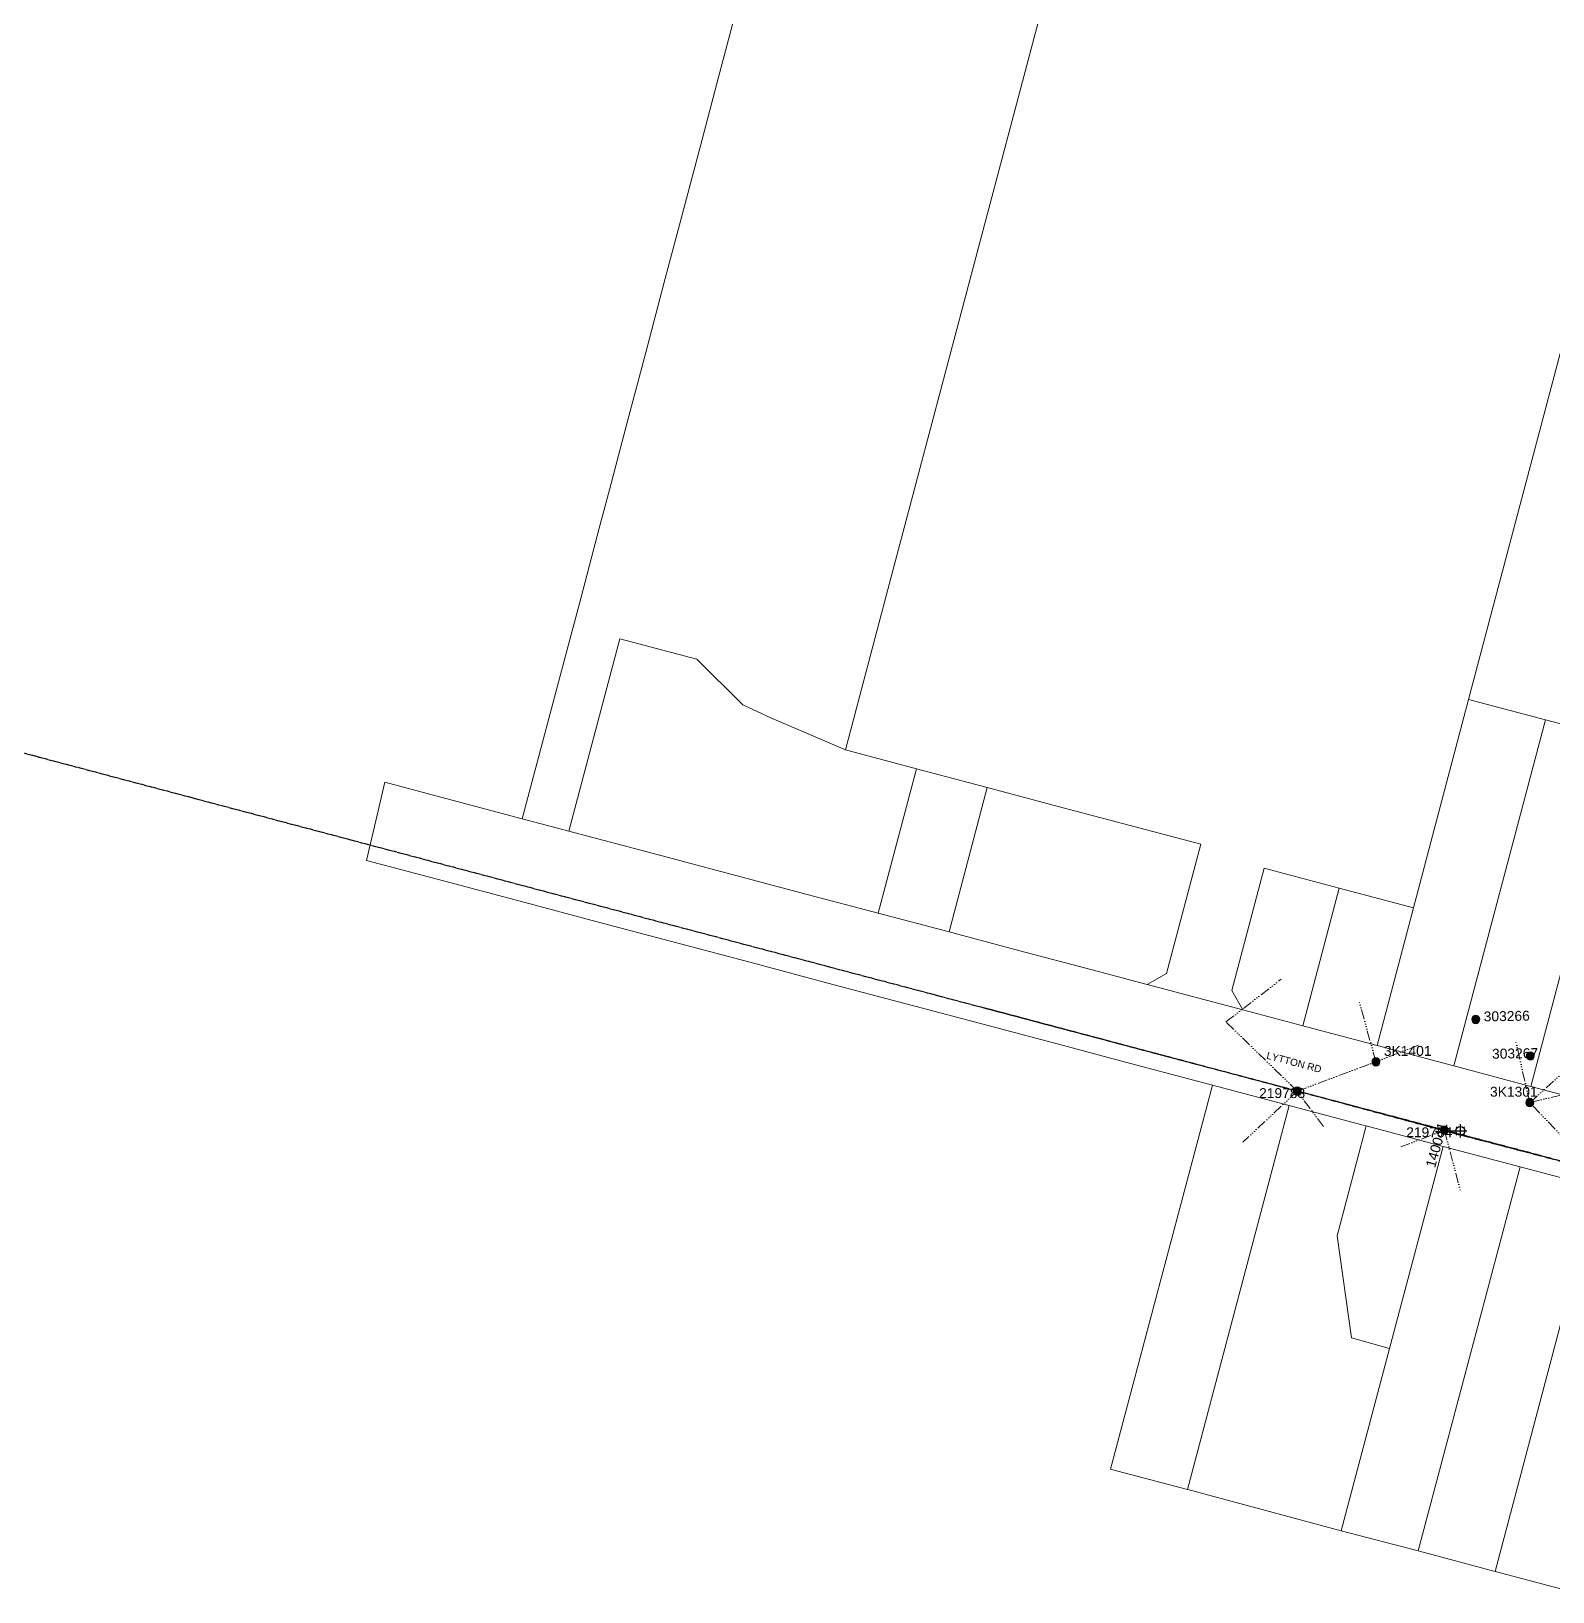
# Model space of a CAD drawing. Header units: metres. Extents: x 256054 to 262066, y 6173540 to 6179224.
# Drawn here: x 258086.4 to 258471, y 6174740.6 to 6175135.2 of the extents above; entities that cross this region are included whole.
import ezdxf
from ezdxf.enums import TextEntityAlignment as Align

# ---------------------------------------------------------------- set-up
doc = ezdxf.new("R2010")
doc.units = ezdxf.units.M
doc.linetypes.add('Cable Exist OH', pattern=[1, 1, 0])
doc.linetypes.add('PHANTOMX2', pattern=[5.6, 2.5, -0.5, 0.15, -0.5, 0.15, -0.5, 0.15, -0.5, 0.15, -0.5])
doc.layers.get('0').update_dxf_attribs({"color": 6})
for name, color, linetype, lineweight in [('Cadastre Land Parcels_SP_EXT', 96, 'Continuous', 15), ('Cadastre Roads_SP_EXT', 54, 'Continuous', 15), ('Mains_HV_EXT', 13, 'Continuous', 25), ('Mains_LV_EXT', 163, 'Continuous', 25), ('Mains_SL_EXT', 131, 'Continuous', 25), ('Services_SP_EXT', 42, 'PHANTOMX2', 20)]:
    doc.layers.add(name, color=color, linetype=linetype, lineweight=lineweight)
doc.layers.add('Equip_SP_SL_EXT', color=7, linetype='Continuous')
doc.layers.add('SupportsOH_SP_TR_HV_LV_SL_EXT', color=7, linetype='Continuous')
doc.styles.add('iecARIAL', font='arial.ttf', dxfattribs={"height": 2})
doc.styles.add('POLE_LABEL', font='arial.ttf', dxfattribs={"height": 2})
doc.styles.add('SL_LABEL', font='arial.ttf', dxfattribs={"height": 2})
doc.styles.get("Standard").update_dxf_attribs({"font": 'arial.ttf'})

# ---------------------------------------------------------------- blocks, each defined once
blk = doc.blocks.new('SL_LANTERN_EXT')
at = {"flags": 9}
for tag, p in [('LRATECODE', (-7.4, 0)), ('LOUTREACHVOCAB', (-7.2, 0)), ('LOUTREACH', (-7, 0)), ('LANTNUMBER', (-6.6, 0)), ('LNEW', (-6.4, 0)), ('LMASTVOCAB', (-6.2, 0)), ('LMAST', (-6, 0)), ('LLAMPVOCAB', (-5.8, 0)), ('LLAMP', (-5.6, 0)), ('LEXIST', (-5.4, 0)), ('LCHARGE3PERCENT', (-5.2, 0)), ('LCHARGE3', (-5, 0)), ('LCHARGE2PERCENT', (-4.8, 0)), ('LCHARGE2', (-4.6, 0)), ('LCHARGE1PERCENT', (-4.4, 0)), ('LCHARGE1', (-4.2, 0)), ('LCATEGORY', (-4, 0)), ('LBRACKETVOCAB', (-3.8, 0)), ('LBRACKET', (-3.6, 0)), ('LKINGHEIGHT', (-3.4, 0)), ('CREPLACE', (-3.2, 0)), ('CREMOVE', (-3, 0)), ('CNUMBER', (-2.8, 0)), ('CNEW', (-2.6, 0)), ('CEXIST', (-2.4, 0)), ('USAGE', (-2.2, 0)), ('STATE', (-2, 0)), ('OWNED_BY', (-1.8, 0)), ('ORIENTATION', (-1.6, 0)), ('OPERATING_VOLTAGE', (-1.4, 0)), ('NO_PHASES', (-1.2, 0)), ('LANTERN_TYPE', (-1, 0)), ('LANTERN_PURPOSE', (-0.8, 0)), ('CONTROL_TYPE', (-0.6, 0)), ('CONSTRUCTED_VOLTAGE', (-0.4, 0))]:
    blk.add_attdef(tag, text='', height=0.001, rotation=270, dxfattribs=at).set_placement(p, align=Align.MIDDLE_LEFT)
at = {"style": 'SL_LABEL', "flags": 9}
blk.add_attdef('STREET_CODE', text='', height=0.001, rotation=270, dxfattribs=at).set_placement((0, 0), align=Align.MIDDLE_LEFT)
at = {"flags": 1}
blk.add_attdef('Z', (0, 0), '', height=0.001, rotation=270, dxfattribs=at)
at = {"flags": 9}
for tag, p in [('LREMOVE', (0, -7.6)), ('LREPLACE', (0, -7.8)), ('LTYPE', (0, -8)), ('LTYPEVOCAB', (0, -8.2)), ('LEGEND', (0, -8.4)), ('SUBURB', (0, -8.6)), ('STREETNAME', (0, -8.8)), ('LOCATION', (0, -9)), ('NOTES', (0, -9.2)), ('MAINTAINED_BY', (0, -9.86))]:
    blk.add_attdef(tag, text='', height=0.001, dxfattribs=at).set_placement(p, align=Align.MIDDLE_LEFT)
blk.add_attdef('OPERATED_BY', (0, -9.61), '', height=0.001, dxfattribs=at)
blk.add_wipeout([(5.69, 0), (5.06, -1.06), (4, -1.69), (2.94, -1.06), (2.31, 0), (2.94, 1.06), (4, 1.69), (5.06, 1.06)])
for p, q in [((0, 0), (4, 0)), ((2.94, 1.06), (3.2, 0.8)), ((4, 1.69), (4, 0)), ((5.06, 1.06), (4.8, 0.8)), ((2.94, -1.06), (3.2, -0.8)), ((4, 0), (5.69, 0)), ((4, 0), (4, -1.69)), ((5.06, -1.06), (4.8, -0.8))]:
    blk.add_line(p, q)
blk.add_circle((4, 0), 1.12)
at = {"width": 0.9}
blk.add_attdef('LNUMBER', text='', height=1, dxfattribs=at).set_placement((7, -1), align=Align.MIDDLE_LEFT)
blk = doc.blocks.new('POLE_EXT')
blk.add_hatch(color=256).paths.add_polyline_path([(-1, 0, 1), (1, 0, 1)])
blk.add_lwpolyline([(-1, 0, 1), (1, 0, 1)], format="xyb", close=True)
at = {"flags": 8}
blk.add_attdef('pNumber', text='', height=2, dxfattribs=at).set_placement((2.5, 2.5), align=Align.MIDDLE_CENTER)
at = {"style": 'POLE_LABEL', "flags": 9}
for tag, p in [('STRUCTURE_PLANT_NUMBER', (1.35, 0.03)), ('STREET_CODE', (1.35, -0.2))]:
    blk.add_attdef(tag, text='', height=0.2, dxfattribs=at).set_placement(p, align=Align.MIDDLE_LEFT)
at = {"flags": 9}
for tag, p in [('OWNED_BY', (1.35, -0.4)), ('SPECIAL_USE', (1.35, -0.8)), ('STATE', (1.35, -1)), ('cLV', (1.35, -1.4)), ('hDepth', (1.35, -1.6)), ('hDia', (1.35, -1.8)), ('cHV', (1.35, -2)), ('cLinedev', (1.35, -3.4)), ('pExisting', (1.35, -3.8)), ('PARENT', (1.35, -0.6)), ('USAGE', (1.35, -1.2)), ('LBRACKET', (1.35, -2.2)), ('LExisting', (1.35, -2.4)), ('LANTNUMBER', (1.35, -2.6)), ('LOther', (1.35, -2.8)), ('LRemove', (1.35, -3)), ('LEGEND', (1.35, -3.2)), ('LOCATION', (1.35, -3.6)), ('PFNUMBER', (1.35, -4)), ('pFooting', (1.35, -4.4)), ('pNew', (1.35, -4.6)), ('pRelocate', (1.35, -5)), ('pRemove', (1.35, -5.2)), ('pReplace', (1.35, -5.4)), ('pStay', (1.35, -5.6)), ('pType', (1.35, -5.8)), ('cspan', (1.35, -6)), ('STREETNAME', (1.35, -6.2)), ('SUBURB', (1.35, -6.4)), ('OPERATED_BY', (1.36, -7.01)), ('NEWPFNUMBER', (1.35, -4.2)), ('NOTES', (1.35, -6.6)), ('MAINTAINED_BY', (1.36, -6.81))]:
    blk.add_attdef(tag, text='', height=0.2, dxfattribs=at).set_placement(p, align=Align.MIDDLE_LEFT)
at = {"flags": 1}
blk.add_attdef('Z', (1.35, -7.33), '', height=0.2, dxfattribs=at)

msp = doc.modelspace()

# ---------------------------------------------------------------- linework, layer by layer
at = {"layer": 'Cadastre Land Parcels_SP_EXT', "linetype": 'Continuous'}
for points in [[(258264.74, 6175140.96), (258260.14, 6175123.56), (258255.53, 6175106.16), (258250.93, 6175088.77), (258246.33, 6175071.37), (258241.72, 6175053.97), (258237.12, 6175036.58), (258232.52, 6175019.18), (258229.96, 6175009.51), (258225.36, 6174992.11), (258220.75, 6174974.72), (258210.52, 6174936.06), (258222.28, 6174932.94), (258235.19, 6174981.53), (258254.63, 6174976.37), (258266.27, 6174964.81), (258273.51, 6174961.48), (258292.2, 6174953.43), (258304.88, 6175001.38), (258304.88, 6175001.38), (258351.99, 6175179.42)], [(258476.23, 6175146.41), (258449.17, 6175153.59), (258423.9, 6175160.29), (258385.72, 6175170.43), (258368.31, 6175175), (258351.99, 6175179.42), (258304.88, 6175001.38), (258292.2, 6174953.43), (258310.11, 6174948.67), (258328.03, 6174943.92), (258345.94, 6174939.16), (258363.86, 6174934.4), (258382.01, 6174929.58), (258373.38, 6174896.95), (258368.49, 6174894.11), (258392.65, 6174887.7), (258389.81, 6174892.59), (258398, 6174923.54), (258416.99, 6174918.5), (258435.77, 6174913.51), (258449.71, 6174966.19), (258449.71, 6174966.19), (258472.87, 6175053.68)]]:
    msp.add_lwpolyline(points, dxfattribs=at)
for points in [[(258689.01, 6174996.29), (258651.33, 6175006.29), (258632.41, 6175011.32), (258613.08, 6175016.45), (258594.63, 6175021.35), (258576.17, 6175026.25), (258570.48, 6175027.76), (258557.72, 6175031.15), (258539.14, 6175036.08), (258517.97, 6175041.7), (258496.33, 6175047.45), (258472.87, 6175053.68), (258449.71, 6174966.19), (258469.15, 6174961.03), (258488.59, 6174955.87), (258508.02, 6174950.7), (258512.44, 6174949.53), (258527.46, 6174945.54), (258546.9, 6174940.38), (258566.34, 6174935.22), (258585.78, 6174930.06), (258606.96, 6174924.44), (258665.86, 6174908.79), (258689.01, 6174996.29)], [(258469.15, 6174961.03), (258449.71, 6174966.19), (258435.77, 6174913.51), (258426.56, 6174878.7), (258446, 6174873.53), (258469.15, 6174961.03)], [(258488.59, 6174955.87), (258469.15, 6174961.03), (258446, 6174873.53), (258465.44, 6174868.37), (258488.59, 6174955.87)], [(258508.02, 6174950.7), (258488.59, 6174955.87), (258465.44, 6174868.37), (258484.87, 6174863.21), (258508.02, 6174950.7)], [(258328.03, 6174943.92), (258310.11, 6174948.67), (258300.46, 6174912.18), (258318.37, 6174907.42), (258328.03, 6174943.92)], [(258416.99, 6174918.5), (258398, 6174923.54), (258389.81, 6174892.59), (258392.65, 6174887.7), (258407.78, 6174883.68), (258416.99, 6174918.5)], [(258435.77, 6174913.51), (258416.99, 6174918.5), (258407.78, 6174883.68), (258426.56, 6174878.7), (258435.77, 6174913.51)], [(258404.38, 6174863.52), (258384.95, 6174868.68), (258359.22, 6174771.6), (258359.46, 6174771.54), (258378.66, 6174766.44), (258404.38, 6174863.52)], [(258429.69, 6174802.11), (258420.08, 6174804.78), (258416.46, 6174830.62), (258423.82, 6174858.36), (258423.05, 6174858.56), (258404.38, 6174863.52), (258378.66, 6174766.44), (258378.72, 6174766.49), (258398.09, 6174761.26), (258417.45, 6174755.98), (258429.69, 6174802.11)], [(258443.26, 6174853.19), (258423.82, 6174858.36), (258416.46, 6174830.62), (258420.08, 6174804.78), (258429.69, 6174802.11), (258443.26, 6174853.19)], [(258462.7, 6174848.03), (258443.26, 6174853.19), (258429.69, 6174802.11), (258417.45, 6174755.98), (258436.96, 6174750.92), (258462.7, 6174848.03)], [(258482.13, 6174842.86), (258462.7, 6174848.03), (258436.96, 6174750.92), (258456.4, 6174745.75), (258482.13, 6174842.86)], [(258475.87, 6174740.73), (258501.57, 6174837.7), (258482.13, 6174842.86), (258456.4, 6174745.75), (258475.83, 6174740.58), (258475.87, 6174740.73)]]:
    msp.add_lwpolyline(points, close=True, dxfattribs=at)
at = {"layer": 'Mains_HV_EXT', "linetype": 'Cable Exist OH'}
msp.add_lwpolyline([(258052.34, 6174961.23), (258212.31, 6174918.73)], dxfattribs=at)
at = {"layer": 'Mains_LV_EXT', "linetype": 'Cable Exist OH'}
msp.add_lwpolyline([(258406.39, 6174867.17), (258365.58, 6174878.01)], dxfattribs=at)
at = {"layer": 'Services_SP_EXT'}
for points in [[(258406.39, 6174867.17), (258388.37, 6174884.66), (258402.29, 6174895.44)], [(258426.28, 6174874.59), (258422.01, 6174889.83)], [(258437.07, 6174878.81), (258426.28, 6174874.59)], [(258465.15, 6174864.27), (258461.63, 6174879.69)], [(258406.39, 6174867.17), (258426.28, 6174874.59)], [(258465.15, 6174864.27), (258477, 6174874.9)], [(258465.15, 6174864.27), (258493.87, 6174871.12)], [(258406.39, 6174867.17), (258392.62, 6174854.23)], [(258412.99, 6174858.25), (258406.39, 6174867.17)], [(258481.51, 6174847.2), (258479.28, 6174849.48), (258465.15, 6174864.27)]]:
    msp.add_lwpolyline(points, dxfattribs=at)

# ---------------------------------------------------------------- block references
at = {"layer": 'SupportsOH_SP_TR_HV_LV_SL_EXT'}
ref = msp.add_blockref('POLE_EXT', (258451.51, 6174885.3), dxfattribs=at)
ref.add_attrib('ASSET_NUM', '303266', dxfattribs={"layer": '0', "height": 2.5, "rotation": 1, "style": 'POLE_LABEL'}).set_placement((258453.51, 6174886.05), align=Align.MIDDLE_LEFT)
ref = msp.add_blockref('POLE_EXT', (258426.28, 6174874.59), dxfattribs=at)
ref.add_attrib('ASSET_NUM', '3K1401', dxfattribs={"layer": '0', "height": 2.5, "style": 'POLE_LABEL'}).set_placement((258428.28, 6174875.34), align=Align.BOTTOM_LEFT)
ref = msp.add_blockref('POLE_EXT', (258465.27, 6174876.06), dxfattribs=at)
ref.add_attrib('ASSET_NUM', '303267', dxfattribs={"layer": '0', "height": 2.5, "rotation": 1, "style": 'POLE_LABEL'}).set_placement((258467.27, 6174876.81), align=Align.MIDDLE_RIGHT)
ref = msp.add_blockref('POLE_EXT', (258406.39, 6174867.17), dxfattribs=at)
ref.add_attrib('ASSET_NUM', '219783', dxfattribs={"layer": '0', "height": 2.5, "style": 'POLE_LABEL'}).set_placement((258408.39, 6174867.92), align=Align.TOP_RIGHT)
ref = msp.add_blockref('POLE_EXT', (258465.15, 6174864.27), dxfattribs=at)
ref.add_attrib('ASSET_NUM', '3K1301', dxfattribs={"layer": '0', "height": 2.5, "style": 'POLE_LABEL'}).set_placement((258467.15, 6174865.02), align=Align.BOTTOM_RIGHT)

# ---------------------------------------------------------------- texts
at = {"layer": 'Cadastre Roads_SP_EXT'}
msp.add_text('LYTTON RD', height=1.8, rotation=345.0631, dxfattribs=at).set_placement((258398.46, 6174875.42))

# ---------------------------------------------------------------- next in the draw order: block references
at = {"layer": 'Equip_SP_SL_EXT'}
ref = msp.add_blockref('SL_LANTERN_EXT', (258443.6, 6174857.12), dxfattribs=at)
ref.add_attrib('ASSET_NUM', '140041', dxfattribs={"layer": '0', "height": 2.5, "rotation": 74.1535, "style": 'iecARIAL'}).set_placement((258445.1, 6174858.62), align=Align.BOTTOM_RIGHT)

# ---------------------------------------------------------------- next in the draw order: linework, layer by layer
at = {"layer": 'Cadastre Roads_SP_EXT', "linetype": 'Continuous'}
msp.add_lwpolyline([(258484.87, 6174863.21), (258465.44, 6174868.37), (258446, 6174873.53), (258426.56, 6174878.7), (258407.78, 6174883.68), (258392.65, 6174887.7), (258368.49, 6174894.11), (258354.2, 6174897.91), (258336.29, 6174902.66), (258318.37, 6174907.42), (258300.46, 6174912.18), (258282.54, 6174916.93), (258241.72, 6174927.77), (258222.28, 6174932.94), (258210.52, 6174936.06), (258191.2, 6174941.19), (258175.74, 6174945.29), (258173.47, 6174935.54), (258171.13, 6174925.49), (258190.57, 6174920.33), (258210.01, 6174915.17), (258229.44, 6174910), (258248.88, 6174904.83), (258268.33, 6174899.67), (258287.77, 6174894.5), (258307.2, 6174889.34), (258326.64, 6174884.18), (258346.07, 6174879.01), (258365.51, 6174873.85), (258384.95, 6174868.68), (258404.38, 6174863.52), (258423.05, 6174858.56), (258423.82, 6174858.36), (258443.26, 6174853.19), (258462.7, 6174848.03), (258482.13, 6174842.86)], dxfattribs=at)
at = {"layer": 'Mains_HV_EXT', "linetype": 'Cable Exist OH'}
msp.add_lwpolyline([(258212.31, 6174918.73), (258641.92, 6174804.74)], dxfattribs=at)
at = {"layer": 'Mains_LV_EXT', "linetype": 'Cable Exist OH'}
for points in [[(258443.57, 6174857.27), (258406.39, 6174867.17)], [(258482.94, 6174846.82), (258443.57, 6174857.27)]]:
    msp.add_lwpolyline(points, dxfattribs=at)
at = {"layer": 'Mains_SL_EXT', "linetype": 'Cable Exist OH'}
for points in [[(258443.6, 6174857.12), (258406.39, 6174867.17), (258365.58, 6174878.01), (258326.63, 6174888.36)], [(258531.95, 6174833.91), (258482.94, 6174846.82), (258443.6, 6174857.12)]]:
    msp.add_lwpolyline(points, dxfattribs=at)
at = {"layer": 'Services_SP_EXT'}
for points in [[(258432.53, 6174853.06), (258443.57, 6174857.27)], [(258443.57, 6174857.27), (258447.7, 6174841.68)]]:
    msp.add_lwpolyline(points, dxfattribs=at)

# ---------------------------------------------------------------- next in the draw order: block references
at = {"layer": 'SupportsOH_SP_TR_HV_LV_SL_EXT'}
ref = msp.add_blockref('POLE_EXT', (258443.57, 6174857.27), dxfattribs=at)
ref.add_attrib('ASSET_NUM', '219784', dxfattribs={"layer": '0', "height": 2.5, "style": 'POLE_LABEL'}).set_placement((258445.57, 6174858.02), align=Align.TOP_RIGHT)

doc.saveas('drawing.dxf')
